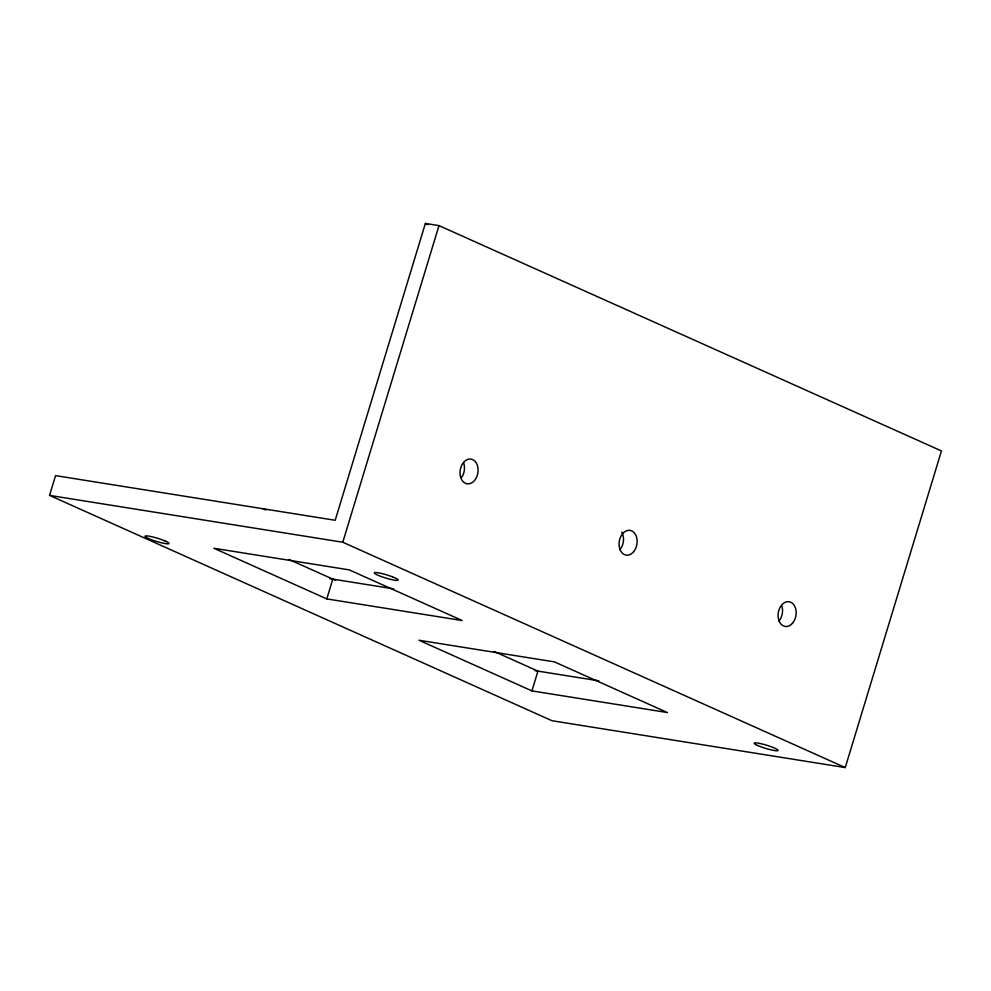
<?xml version="1.0" encoding="UTF-8"?>
<svg xmlns="http://www.w3.org/2000/svg" width="991" height="991" viewBox="0 0 991 991"><rect width="100%" height="100%" fill="white"/><g stroke="black" fill="none" stroke-linecap="round" stroke-linejoin="round"><path stroke-width="1.49" d="M49.55 495.401L55.558 475.618L335.193 520.275L425.374 223.433L438.988 225.614L941.45 450.93L845.249 767.567L552.012 720.73L49.55 495.401L342.787 542.238L845.249 767.567M342.787 542.238L438.988 225.614M326.795 598.911L462.202 620.539L349.266 569.887L213.858 548.258L326.795 598.911L332.803 579.116M531.932 690.9L667.339 712.529L554.403 661.877L418.982 640.248L531.932 690.9L537.94 671.105L494.175 651.483M329.805 578.645L393.662 588.84M534.929 670.634L598.799 680.829M425.374 223.433L428.199 224.709M263.086 508.755L265.873 510.018M289.038 559.494L335.602 580.379M621.753 532.167A12.524 8.944 -80.9 0 1 619.87 549.745M463.602 462.71A12.524 8.944 -80.9 0 1 461.348 477.786M781.936 606.145A12.524 8.944 -80.9 0 1 778.901 621.06M392.473 576.836L389.612 575.808A12.524 1.66 16.9 0 0 374.623 573.405L375.762 574.173A12.524 1.66 16.9 0 0 394.567 580.193A12.524 1.66 16.9 0 0 392.473 576.836M164.865 540.875L162.251 539.847A12.524 1.66 16.9 0 0 149.059 536.181A12.524 1.66 16.9 0 0 145.702 537.048L147.114 537.865A12.524 1.66 16.9 0 0 165.001 543.526A12.524 1.66 16.9 0 0 164.865 540.875M466.067 483.558L463.961 482.419A12.524 8.944 -80.9 0 1 464.432 461.484A12.524 8.944 -80.9 0 1 478.058 468.892A12.524 8.944 -80.9 0 1 466.067 483.558M757.458 745.418A12.524 1.66 16.9 0 0 777.625 750.72A12.524 1.66 16.9 0 0 763.243 744.266A12.524 1.66 16.9 0 0 757.458 745.418M792.503 623.24A12.524 8.944 -80.9 0 0 790.731 602.206A12.524 8.944 -80.9 0 0 778.133 616.798A12.524 8.944 -80.9 0 0 792.503 623.24M633.472 551.925A12.524 8.944 -80.9 0 0 631.701 530.891A12.524 8.944 -80.9 0 0 619.102 545.471A12.524 8.944 -80.9 0 0 633.472 551.925"/></g></svg>
